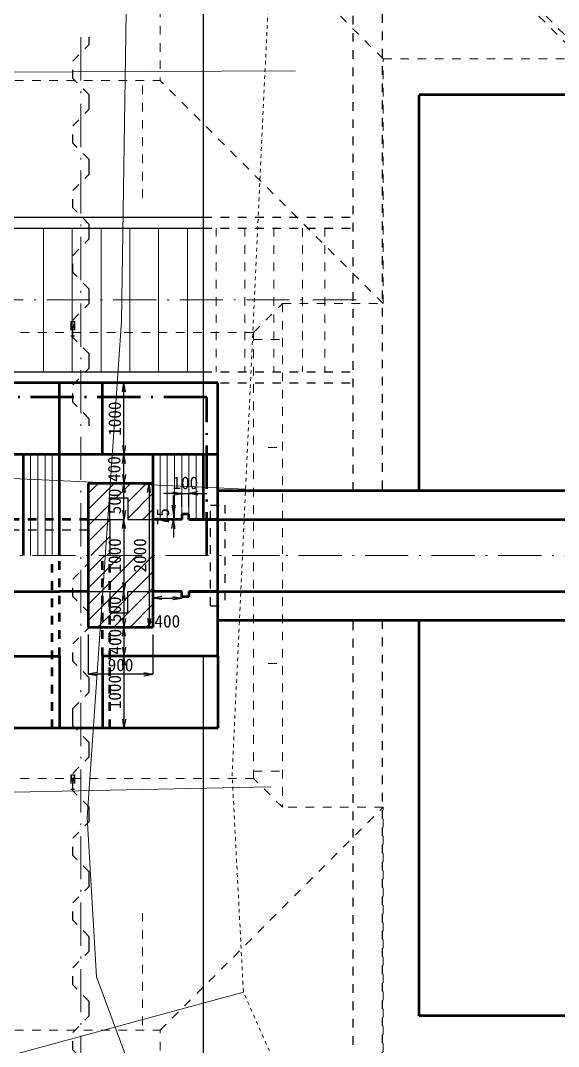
# Model space of a CAD drawing. Header units: millimetres. Extents: x 432273 to 1023813, y 170116 to 705940.
# Drawn here: x 770982 to 778460, y 398210 to 412468 of the extents above; entities that cross this region are included whole.
import ezdxf

# ---------------------------------------------------------------- set-up
doc = ezdxf.new("R2010")
doc.units = ezdxf.units.MM
doc.header["$LTSCALE"] = 100
doc.header["$PDSIZE"] = 300
for name, pattern in [('561019', [1, 0.5, -0.5]), ('56301', [0.5, 0.25, -0.25]), ('SXF_一点短鎖線', [9.25, 6, -1.5, 0.25, -1.5]), ('SXF_跳び破線', [12, 6, -6]), ('一点短鎖線', [9.25, 6, -1.5, 0.25, -1.5])]:
    doc.linetypes.add(name, pattern=pattern)
doc.layers.get('Defpoints').update_dxf_attribs({"color": 153})
for name, color, linetype, lineweight in [('D-BGD', 7, 'Continuous', 13), ('D-BMK', 2, 'SXF_一点短鎖線', 13), ('D-BYP-STR1', 2, 'Continuous', 13), ('D-BYP-STR3', 3, 'Continuous', 25), ('D-BYP-STR4', 6, 'Continuous', 25), ('D-STR', 1, 'Continuous', 50), ('開削', 5, 'Continuous', 13), ('開削（一次掘削）', 5, 'Continuous', 13)]:
    doc.layers.add(name, color=color, linetype=linetype, lineweight=lineweight)
doc.layers.add('Defpoints2', color=11, linetype='Continuous', plot=False)
doc.styles.add('MS ゴシック', font='MS Gothic.ttf')
doc.dimstyles.new('DIM-50-F', dxfattribs={"dimscale": 50, "dimtxt": 3.5, "dimasz": 2.5, "dimexe": 0, "dimexo": 2, "dimgap": 0.8, "dimtad": 1, "dimdec": 0, "dimzin": 0, "dimdsep": 46, "dimtxsty": 'MS ゴシック', "dimblk": 'OPEN', "dimcen": 0.1, "dimclrd": 256, "dimclre": 256, "dimclrt": 256, "dimaunit": 1, "dimadec": 4, "dimazin": 0, "dimtfac": 1, "dimtdec": 0, "dimtmove": 2, "dimatfit": 3, "dimldrblk": 'OPEN', "dimfxl": 1, "dimtolj": 1, "dimtzin": 0, "dimlwd": -1, "dimlwe": -1, "dimarcsym": 2})

# ---------------------------------------------------------------- blocks, each defined once
blk = doc.blocks.new('21311212131313131')
at = {"layer": 'D-BGD', "linetype": 'Continuous'}
for p, q in [((2621199.8571, -1227219.7997), (2620937.3489, -1216724.5447)), ((2631301.8617, -1226821.8142), (2630894.0811, -1216862.6524)), ((2636606.854, -1226875.2248), (2633752.1022, -1217183.4579)), ((2626511.0967, -1227168.1898), (2626765.7641, -1217299.0659))]:
    blk.add_line(p, q, dxfattribs=at)
at = {"layer": 'D-BGD', "linetype": '561019', "flags": 128}
blk.add_lwpolyline([(2441034.3739, -1231115.2852), (2441014.949, -1230194.9008), (2441009.8382, -1229935.5942), (2440973.7998, -1228187.5674), (2440932.6506, -1226180.234), (2440890.6243, -1224172.4204), (2440849.475, -1222165.087), (2440838.0365, -1221607.0466), (2465396.9227, -1220738.3151), (2502568.1938, -1220258.7543), (2502893.2618, -1220254.3025), (2505968.9706, -1220281.5844), (2533646.6748, -1220529.6704), (2555247.3327, -1219423.2209), (2574682.3776, -1218318.0141), (2575877.9982, -1218262.2975), (2607350.0318, -1216798.0533), (2630746.0107, -1217401.774), (2633752.1022, -1217183.4579), (2635812.956, -1216221.9558), (2646480.1569, -1210237.1016), (2669388.8157, -1210323.2366), (2671678.4637, -1210836.7904), (2674039.248, -1211855.5625), (2682867.6468, -1216539.2122), (2684403.4154, -1216795.1095), (2705862.1412, -1215918.7715), (2722323.8586, -1215317.7261), (2764230.8114, -1214009.3989), (2772988.6009, -1213295.0741), (2774605.8721, -1213068.8912), (2777265.5539, -1211517.479), (2787744.4804, -1204699.9318), (2789344.3566, -1203582.9766), (2800889.1227, -1201996.8461), (2810456.4508, -1200682.5578), (2827286.2582, -1199498.6722), (2831012.6992, -1199215.4427)], dxfattribs=at)
at = {"layer": 'D-BGD', "linetype": 'Continuous', "elevation": 363999.9803, "flags": 128}
blk.add_lwpolyline([(2646422.6477, -1212201.8261), (2639896.5704, -1215778.3885), (2636062.4205, -1218115.3211), (2634983.1068, -1218677.0433), (2633582.0225, -1219226.7818), (2631370.8878, -1219404.8909), (2624463.6251, -1219073.3538), (2618943.2065, -1219103.1535), (2615445.7887, -1219127.7418), (2603273.5427, -1219213.2275), (2599545.5534, -1219240.4168), (2596797.3862, -1219574.8494), (2588989.4326, -1220163.8881), (2580161.2271, -1220894.3864)], dxfattribs=at)
blk = doc.blocks.new('_Open')
at = {"color": 0, "linetype": 'ByBlock', "lineweight": -2}
for p, q in [((-1, 0.17), (0, 0)), ((-1, -0.17), (0, 0)), ((0, 0), (-1, 0))]:
    blk.add_line(p, q, dxfattribs=at)
blk = doc.blocks.new('*D37')
at = {"layer": 'Defpoints', "color": 0, "ltscale": 1500, "transparency": 16777216}
for p in [(773323, 405895), (773223, 405610), (773323, 405610)]:
    blk.add_point(p, dxfattribs=at)
at = {"layer": 'Defpoints2', "ltscale": 1500, "transparency": 16777216}
for p, q in [((773098, 405895), (772973, 405895)), ((773223, 405710), (773223, 405895)), ((773223, 405895), (773323, 405895)), ((773323, 405710), (773323, 405895)), ((773448, 405895), (773573, 405895))]:
    blk.add_line(p, q, dxfattribs=at)
at = {"layer": 'Defpoints2', "ltscale": 1500, "transparency": 16777216, "xscale": 125, "yscale": 125, "zscale": 125}
blk.add_blockref('_Open', (773223, 405895), dxfattribs=at)
at = {"layer": 'Defpoints2', "ltscale": 1500, "transparency": 16777216, "xscale": 125, "yscale": 125, "zscale": 125, "rotation": 180}
blk.add_blockref('_Open', (773323, 405895), dxfattribs=at)
at = {"layer": 'Defpoints2', "ltscale": 1500, "transparency": 16777216, "insert": (773273, 406042), "char_height": 175, "attachment_point": 5, "style": 'MS ゴシック'}
blk.add_mtext('\\A1;100', dxfattribs=at)
blk = doc.blocks.new('*D38')
at = {"layer": 'Defpoints', "color": 0, "ltscale": 1500, "transparency": 16777216}
for p in [(773109, 405535), (773223, 405610), (773223, 405535)]:
    blk.add_point(p, dxfattribs=at)
at = {"layer": 'Defpoints2', "ltscale": 1500, "transparency": 16777216}
for p, q in [((773109, 405735), (773109, 405860)), ((773123, 405610), (773109, 405610)), ((773109, 405610), (773109, 405535)), ((773123, 405535), (773109, 405535)), ((773109, 405410), (773109, 405285))]:
    blk.add_line(p, q, dxfattribs=at)
at = {"layer": 'Defpoints2', "ltscale": 1500, "transparency": 16777216, "xscale": 125, "yscale": 125, "zscale": 125}
for p, rotation in [((773109, 405610), 270), ((773109, 405535), 90)]:
    blk.add_blockref('_Open', p, dxfattribs=dict(at, rotation=rotation))
at = {"layer": 'Defpoints2', "ltscale": 1500, "transparency": 16777216, "insert": (772962, 405572), "char_height": 175, "attachment_point": 5, "rotation": 90, "style": 'MS ゴシック'}
blk.add_mtext('\\A1;75', dxfattribs=at)
blk = doc.blocks.new('*D39')
at = {"layer": 'Defpoints', "color": 0, "ltscale": 1500, "transparency": 16777216}
for p in [(771923, 405535), (771923, 404535), (772420, 404535)]:
    blk.add_point(p, dxfattribs=at)
at = {"layer": 'Defpoints2', "ltscale": 1500, "transparency": 16777216}
for p, q in [((772023, 405535), (772420, 405535)), ((772420, 405410), (772420, 404660)), ((772023, 404535), (772420, 404535))]:
    blk.add_line(p, q, dxfattribs=at)
at = {"layer": 'Defpoints2', "ltscale": 1500, "transparency": 16777216, "xscale": 125, "yscale": 125, "zscale": 125}
for p, rotation in [((772420, 405535), 90), ((772420, 404535), 270)]:
    blk.add_blockref('_Open', p, dxfattribs=dict(at, rotation=rotation))
at = {"layer": 'Defpoints2', "ltscale": 1500, "transparency": 16777216, "insert": (772293, 405035), "char_height": 175, "attachment_point": 5, "rotation": 90, "style": 'MS ゴシック'}
blk.add_mtext('\\A1;1000', dxfattribs=at)
blk = doc.blocks.new('*D40')
at = {"layer": 'Defpoints', "color": 0, "ltscale": 1500, "transparency": 16777216}
for p in [(771923, 406035), (772420, 406035), (771923, 405535)]:
    blk.add_point(p, dxfattribs=at)
at = {"layer": 'Defpoints2', "ltscale": 1500, "transparency": 16777216}
for p, q in [((772023, 406035), (772420, 406035)), ((772420, 405660), (772420, 405910)), ((772023, 405535), (772420, 405535))]:
    blk.add_line(p, q, dxfattribs=at)
at = {"layer": 'Defpoints2', "ltscale": 1500, "transparency": 16777216, "xscale": 125, "yscale": 125, "zscale": 125}
for p, rotation in [((772420, 406035), 90), ((772420, 405535), 270)]:
    blk.add_blockref('_Open', p, dxfattribs=dict(at, rotation=rotation))
at = {"layer": 'Defpoints2', "ltscale": 1500, "transparency": 16777216, "insert": (772293, 405785), "char_height": 175, "attachment_point": 5, "rotation": 90, "style": 'MS ゴシック'}
blk.add_mtext('\\A1;500', dxfattribs=at)
blk = doc.blocks.new('*D41')
at = {"layer": 'Defpoints', "color": 0, "ltscale": 1500, "transparency": 16777216}
for p in [(771923, 404535), (771923, 404035), (772420, 404035)]:
    blk.add_point(p, dxfattribs=at)
at = {"layer": 'Defpoints2', "ltscale": 1500, "transparency": 16777216}
for p, q in [((772023, 404535), (772420, 404535)), ((772420, 404410), (772420, 404160)), ((772023, 404035), (772420, 404035))]:
    blk.add_line(p, q, dxfattribs=at)
at = {"layer": 'Defpoints2', "ltscale": 1500, "transparency": 16777216, "xscale": 125, "yscale": 125, "zscale": 125}
for p, rotation in [((772420, 404535), 90), ((772420, 404035), 270)]:
    blk.add_blockref('_Open', p, dxfattribs=dict(at, rotation=rotation))
at = {"layer": 'Defpoints2', "ltscale": 1500, "transparency": 16777216, "insert": (772293, 404285), "char_height": 175, "attachment_point": 5, "rotation": 90, "style": 'MS ゴシック'}
blk.add_mtext('\\A1;500', dxfattribs=at)
blk = doc.blocks.new('*D42')
at = {"layer": 'Defpoints', "color": 0, "ltscale": 1500, "transparency": 16777216}
for p in [(771923, 404035), (772123, 403635), (772420, 403635)]:
    blk.add_point(p, dxfattribs=at)
at = {"layer": 'Defpoints2', "ltscale": 1500, "transparency": 16777216}
for p, q in [((772023, 404035), (772420, 404035)), ((772420, 403910), (772420, 403760)), ((772223, 403635), (772420, 403635))]:
    blk.add_line(p, q, dxfattribs=at)
at = {"layer": 'Defpoints2', "ltscale": 1500, "transparency": 16777216, "xscale": 125, "yscale": 125, "zscale": 125}
for p, rotation in [((772420, 404035), 90), ((772420, 403635), 270)]:
    blk.add_blockref('_Open', p, dxfattribs=dict(at, rotation=rotation))
at = {"layer": 'Defpoints2', "ltscale": 1500, "transparency": 16777216, "insert": (772298, 403835), "char_height": 175, "attachment_point": 5, "rotation": 90, "style": 'MS ゴシック'}
blk.add_mtext('\\A1;400', dxfattribs=at)
blk = doc.blocks.new('*D43')
at = {"layer": 'Defpoints', "color": 0, "ltscale": 1500, "transparency": 16777216}
for p in [(772123, 403635), (772123, 402635), (772420, 402635)]:
    blk.add_point(p, dxfattribs=at)
at = {"layer": 'Defpoints2', "ltscale": 1500, "transparency": 16777216}
for p, q in [((772223, 403635), (772420, 403635)), ((772420, 403510), (772420, 402760)), ((772223, 402635), (772420, 402635))]:
    blk.add_line(p, q, dxfattribs=at)
at = {"layer": 'Defpoints2', "ltscale": 1500, "transparency": 16777216, "xscale": 125, "yscale": 125, "zscale": 125}
for p, rotation in [((772420, 403635), 90), ((772420, 402635), 270)]:
    blk.add_blockref('_Open', p, dxfattribs=dict(at, rotation=rotation))
at = {"layer": 'Defpoints2', "ltscale": 1500, "transparency": 16777216, "insert": (772293, 403135), "char_height": 175, "attachment_point": 5, "rotation": 90, "style": 'MS ゴシック'}
blk.add_mtext('\\A1;1000', dxfattribs=at)
blk = doc.blocks.new('*D44')
at = {"layer": 'Defpoints', "color": 0, "ltscale": 1500, "transparency": 16777216}
for p in [(772123, 406435), (772420, 406435), (771923, 406035)]:
    blk.add_point(p, dxfattribs=at)
at = {"layer": 'Defpoints2', "ltscale": 1500, "transparency": 16777216}
for p, q in [((772223, 406435), (772420, 406435)), ((772420, 406160), (772420, 406310)), ((772023, 406035), (772420, 406035))]:
    blk.add_line(p, q, dxfattribs=at)
at = {"layer": 'Defpoints2', "ltscale": 1500, "transparency": 16777216, "xscale": 125, "yscale": 125, "zscale": 125}
for p, rotation in [((772420, 406435), 90), ((772420, 406035), 270)]:
    blk.add_blockref('_Open', p, dxfattribs=dict(at, rotation=rotation))
at = {"layer": 'Defpoints2', "ltscale": 1500, "transparency": 16777216, "insert": (772285, 406235), "char_height": 175, "attachment_point": 5, "rotation": 90, "style": 'MS ゴシック'}
blk.add_mtext('\\A1;400', dxfattribs=at)
blk = doc.blocks.new('*D45')
at = {"layer": 'Defpoints', "color": 0, "ltscale": 1500, "transparency": 16777216}
for p in [(772123, 407435), (772420, 407435), (772123, 406435)]:
    blk.add_point(p, dxfattribs=at)
at = {"layer": 'Defpoints2', "ltscale": 1500, "transparency": 16777216}
for p, q in [((772223, 407435), (772420, 407435)), ((772420, 406560), (772420, 407310)), ((772223, 406435), (772420, 406435))]:
    blk.add_line(p, q, dxfattribs=at)
at = {"layer": 'Defpoints2', "ltscale": 1500, "transparency": 16777216, "xscale": 125, "yscale": 125, "zscale": 125}
for p, rotation in [((772420, 407435), 90), ((772420, 406435), 270)]:
    blk.add_blockref('_Open', p, dxfattribs=dict(at, rotation=rotation))
at = {"layer": 'Defpoints2', "ltscale": 1500, "transparency": 16777216, "insert": (772293, 406935), "char_height": 175, "attachment_point": 5, "rotation": 90, "style": 'MS ゴシック'}
blk.add_mtext('\\A1;1000', dxfattribs=at)
blk = doc.blocks.new('*D36')
at = {"layer": 'Defpoints', "color": 0, "ltscale": 1500, "transparency": 16777216}
for p in [(771923, 406035), (771923, 404035), (772770, 404035)]:
    blk.add_point(p, dxfattribs=at)
at = {"layer": 'Defpoints2', "ltscale": 1500, "transparency": 16777216}
for p, q in [((772023, 406035), (772770, 406035)), ((772770, 405910), (772770, 404160)), ((772023, 404035), (772770, 404035))]:
    blk.add_line(p, q, dxfattribs=at)
at = {"layer": 'Defpoints2', "ltscale": 1500, "transparency": 16777216, "xscale": 125, "yscale": 125, "zscale": 125}
for p, rotation in [((772770, 406035), 90), ((772770, 404035), 270)]:
    blk.add_blockref('_Open', p, dxfattribs=dict(at, rotation=rotation))
at = {"layer": 'Defpoints2', "ltscale": 1500, "transparency": 16777216, "insert": (772643, 405035), "char_height": 175, "attachment_point": 5, "rotation": 90, "style": 'MS ゴシック'}
blk.add_mtext('\\A1;2000', dxfattribs=at)
blk = doc.blocks.new('*D46')
at = {"layer": 'Defpoints', "color": 0, "ltscale": 1500, "transparency": 16777216}
for p in [(771923, 404035), (772823, 404035), (771923, 403384)]:
    blk.add_point(p, dxfattribs=at)
at = {"layer": 'Defpoints2', "ltscale": 1500, "transparency": 16777216}
for p, q in [((771923, 403935), (771923, 403384)), ((772823, 403935), (772823, 403384)), ((772698, 403384), (772048, 403384))]:
    blk.add_line(p, q, dxfattribs=at)
at = {"layer": 'Defpoints2', "ltscale": 1500, "transparency": 16777216, "xscale": 125, "yscale": 125, "zscale": 125, "rotation": 180}
blk.add_blockref('_Open', (771923, 403384), dxfattribs=at)
at = {"layer": 'Defpoints2', "ltscale": 1500, "transparency": 16777216, "xscale": 125, "yscale": 125, "zscale": 125}
blk.add_blockref('_Open', (772823, 403384), dxfattribs=at)
at = {"layer": 'Defpoints2', "ltscale": 1500, "transparency": 16777216, "insert": (772373, 403511), "char_height": 175, "attachment_point": 5, "style": 'MS ゴシック'}
blk.add_mtext('\\A1;900', dxfattribs=at)
blk = doc.blocks.new('*D47')
at = {"layer": 'Defpoints', "color": 0, "ltscale": 1500, "transparency": 16777216}
for p in [(772823, 404535), (773223, 404535), (773223, 404441)]:
    blk.add_point(p, dxfattribs=at)
at = {"layer": 'Defpoints2', "ltscale": 1500, "transparency": 16777216}
for p, q in [((772823, 404435), (772823, 404441)), ((772948, 404441), (773098, 404441)), ((773223, 404435), (773223, 404441))]:
    blk.add_line(p, q, dxfattribs=at)
at = {"layer": 'Defpoints2', "ltscale": 1500, "transparency": 16777216, "xscale": 125, "yscale": 125, "zscale": 125, "rotation": 180}
blk.add_blockref('_Open', (772823, 404441), dxfattribs=at)
at = {"layer": 'Defpoints2', "ltscale": 1500, "transparency": 16777216, "xscale": 125, "yscale": 125, "zscale": 125}
blk.add_blockref('_Open', (773223, 404441), dxfattribs=at)
at = {"layer": 'Defpoints2', "ltscale": 1500, "transparency": 16777216, "insert": (773023, 404118), "char_height": 175, "attachment_point": 5, "style": 'MS ゴシック'}
blk.add_mtext('\\A1;400', dxfattribs=at)
blk = doc.blocks.new('土工1124')
at = {"layer": '開削', "linetype": 'SXF_跳び破線', "ltscale": 0.2}
for p, q in [((903037, 89803), (903037, 86403)), ((893337, 86403), (903037, 86403)), ((902791, 84774), (902791, 86403)), ((906137, 83303), (903037, 86403)), ((904337, 82903), (904737, 83303)), ((904737, 83303), (904737, 76304)), ((904737, 83303), (906137, 83303)), ((904337, 82903), (896837, 82903)), ((904337, 82903), (904337, 79803)), ((904337, 82803), (904737, 82803)), ((904537, 81303), (904737, 81303)), ((904337, 76703), (904337, 79803)), ((904337, 79803), (904737, 79803)), ((904537, 78303), (904737, 78303)), ((904337, 76803), (904737, 76803)), ((904337, 76703), (896837, 76703)), ((904737, 76304), (904337, 76703)), ((903037, 73203), (906137, 76304)), ((906137, 76304), (904737, 76304)), ((902791, 74833), (902791, 73203)), ((893337, 73203), (903037, 73203)), ((903037, 69803, -240720), (903037, 73203))]:
    blk.add_line(p, q, dxfattribs=at)
at = {"layer": '開削（一次掘削）', "linetype": 'SXF_跳び破線', "ltscale": 0.2}
for p, q in [((908996, 86703), (905866, 89833)), ((906137, 86703), (903037, 89803)), ((908896, 86703), (905866, 89733)), ((908896, 86703), (906137, 86703)), ((906137, 83303), (906137, 86703)), ((906137, 72903), (906137, 76304))]:
    blk.add_line(p, q, dxfattribs=at)

msp = doc.modelspace()

# ---------------------------------------------------------------- hatches: boundary and pattern name
at = {"layer": 'D-BYP-STR1'}
h = msp.add_hatch(dxfattribs=at)
h.set_pattern_fill('ANSI31', color=256, scale=50)
h.set_pattern_definition([(45, (74271.6, 1431780.76), (-112.253202, 112.253202), [])])
h.paths.add_polyline_path([(772222.9, 405034.8), (771922.9, 405034.8), (771922.9, 406034.8), (772822.9, 406034.8), (772822.9, 405534.8), (772472.9, 405534.8), (772472.9, 405834.8), (772222.9, 405834.8)])
h = msp.add_hatch(dxfattribs=at)
h.set_pattern_fill('ANSI31', color=256, scale=50)
h.set_pattern_definition([(45, (694537.68, 599744.59), (-112.2532, 112.2532), [])])
h.paths.add_polyline_path([(772822.9, 404034.8), (772822.9, 405034.8), (771922.9, 405034.8), (771922.9, 404034.8)])

# ---------------------------------------------------------------- linework, layer by layer
at = {"layer": 'D-BMK', "linetype": 'SXF_一点短鎖線'}
for p, q in [((771822.9, 412234.8, 354000), (771822.9, 397834.8, 354000)), ((775646.4, 408584.8, 354000), (763234.1, 408584.8, 354000)), ((810597.2, 405034.8, 354000), (729800.3, 405034.8, 354000))]:
    msp.add_line(p, q, dxfattribs=at)
at = {"layer": 'D-BYP-STR1', "ltscale": 0.2}
for p, q in [((771301.1, 409584.8, 354000), (771301.1, 407584.8, 354000)), ((771701.1, 409584.8, 354000), (771701.1, 407584.8, 354000)), ((772101.1, 409584.8, 354000), (772101.1, 407584.8, 354000)), ((772501.1, 409584.8, 354000), (772501.1, 407584.8, 354000)), ((772901.1, 409584.8, 354000), (772901.1, 407584.8, 354000)), ((773301.1, 409584.8, 354000), (773301.1, 407584.8, 354000))]:
    msp.add_line(p, q, dxfattribs=at)
at = {"layer": 'D-BYP-STR1', "linetype": 'SXF_跳び破線', "ltscale": 0.2}
for p, q in [((773701.1, 409584.8, 354000), (773701.1, 407584.8, 354000)), ((774101.1, 409584.8, 354000), (774101.1, 407584.8, 354000)), ((774501.1, 409584.8, 354000), (774501.1, 407584.8, 354000)), ((774901.1, 409584.8, 354000), (774901.1, 407584.8, 354000)), ((775212, 409584.8, 354000), (775212, 407584.8, 354000))]:
    msp.add_line(p, q, dxfattribs=at)
at = {"layer": 'D-BYP-STR1', "lineweight": 13, "ltscale": 100}
for p, q in [((771122.9, 405034.8, 354000), (771122.9, 406434.8, 354000)), ((771222.9, 405034.8, 354000), (771222.9, 406434.8, 354000)), ((771322.9, 405034.8, 354000), (771322.9, 406434.8, 354000)), ((771422.9, 405034.8, 354000), (771422.9, 406434.8, 354000)), ((772922.9, 405534.8, 354000), (772922.9, 406434.8, 354000)), ((773022.9, 405534.8, 354000), (773022.9, 406434.8, 354000)), ((773122.9, 405534.8, 354000), (773122.9, 406434.8, 354000)), ((773222.9, 405609.8, 354000), (773222.9, 406434.8, 354000)), ((773322.9, 405609.8, 354000), (773322.9, 406434.8, 354000)), ((773422.9, 405534.8, 354000), (773422.9, 406434.8, 354000))]:
    msp.add_line(p, q, dxfattribs=at)
at = {"layer": 'D-BYP-STR3', "ltscale": 0.2}
for p, q in [((773522.9, 421434.8, 354000), (773522.9, 406434.8, 354000)), ((763698.5, 409734.8, 354000), (773522.9, 409734.8, 354000)), ((764198.5, 409584.8, 354000), (773522.9, 409584.8, 354000)), ((764198.5, 407584.8, 354000), (773522.9, 407584.8, 354000)), ((763698.5, 407434.8, 354000), (773522.9, 407434.8, 354000)), ((773522.9, 403634.8, 354000), (773522.9, 388634.8, 354000))]:
    msp.add_line(p, q, dxfattribs=at)
at = {"layer": 'D-BYP-STR3', "linetype": 'SXF_跳び破線', "ltscale": 0.2}
for p, q in [((775607.2, 405934.8, 354000), (775607.2, 421434.8, 354000)), ((776007.2, 421434.8, 354000), (776007.2, 405934.8, 354000)), ((773522.9, 409734.8, 354000), (775607.2, 409734.8, 354000)), ((773522.9, 409584.8, 354000), (775607.2, 409584.8, 354000)), ((773522.9, 407584.8, 354000), (775607.2, 407584.8, 354000)), ((773522.9, 407434.8, 354000), (775607.2, 407434.8, 354000)), ((775607.2, 388634.8, 354000), (775607.2, 404134.8, 354000)), ((776007.2, 404134.8, 354000), (776007.2, 388634.8, 354000))]:
    msp.add_line(p, q, dxfattribs=at)
at = {"layer": 'D-BYP-STR4', "linetype": 'SXF_跳び破線', "ltscale": 0.2}
for p, q in [((773622.9, 404334.8, 354000), (773622.9, 405734.8, 354000)), ((773622.9, 405734.8, 354000), (773822.9, 405734.8, 354000)), ((773822.9, 405734.8, 354000), (773822.9, 404334.8, 354000)), ((771922.9, 405384.8, 354000), (767322.6, 405384.8, 354000)), ((773622.9, 404334.8, 354000), (773822.9, 404334.8, 354000))]:
    msp.add_line(p, q, dxfattribs=at)
at = {"layer": 'D-BYP-STR4', "color": 6, "ltscale": 1500}
msp.add_line((772222.9, 405534.8, 354000), (772222.9, 405034.8, 354000), dxfattribs=at)
at = {"layer": 'D-BYP-STR4', "linetype": 'SXF_跳び破線', "ltscale": 0.2}
for points in [[(771937.9, 411334.8), (771937.9, 411434.8), (771707.9, 411664.8), (771707.9, 411904.8), (771937.9, 412134.8), (771937.9, 412234.8)], [(771937.9, 410434.8), (771937.9, 410534.8), (771707.9, 410764.8), (771707.9, 411004.8), (771937.9, 411234.8), (771937.9, 411334.8)], [(771937.9, 409534.8), (771937.9, 409634.8), (771707.9, 409864.8), (771707.9, 410104.8), (771937.9, 410334.8), (771937.9, 410434.8)], [(771937.9, 408634.8), (771937.9, 408734.8), (771707.9, 408964.8), (771707.9, 409204.8), (771937.9, 409434.8), (771937.9, 409534.8)], [(771937.9, 407734.8), (771937.9, 407834.8), (771707.9, 408064.8), (771707.9, 408304.8), (771937.9, 408534.8), (771937.9, 408634.8)], [(771682.9, 408284.8), (771682.9, 408084.8)], [(771682.9, 408284.8), (771732.9, 408284.8)], [(771732.9, 408284.8), (771682.9, 408084.8)], [(771682.9, 408284.8), (771732.9, 408084.8)], [(771732.9, 408284.8), (771732.9, 408084.8)], [(771682.9, 408084.8), (771732.9, 408084.8)], [(771937.9, 406834.8), (771937.9, 406934.8), (771707.9, 407164.8), (771707.9, 407404.8), (771937.9, 407634.8), (771937.9, 407734.8)], [(771937.9, 404134.8), (771937.9, 404234.8), (771707.9, 404464.8), (771707.9, 404704.8), (771937.9, 404934.8), (771937.9, 405034.8)], [(771937.9, 403234.8), (771937.9, 403334.8), (771707.9, 403564.8), (771707.9, 403804.8), (771937.9, 404034.8), (771937.9, 404134.8)], [(771707.9, 402784.8), (771707.9, 402904.8), (771937.9, 403134.8), (771937.9, 403234.8)], [(771937.9, 402334.8), (771937.9, 402434.8), (771707.9, 402664.8), (771707.9, 402784.8)], [(771937.9, 401434.8), (771937.9, 401534.8), (771707.9, 401764.8), (771707.9, 402004.8), (771937.9, 402234.8), (771937.9, 402334.8)], [(771682.9, 401984.8), (771682.9, 401784.8)], [(771682.9, 401984.8), (771732.9, 401984.8)], [(771732.9, 401984.8), (771682.9, 401784.8)], [(771682.9, 401984.8), (771732.9, 401784.8)], [(771732.9, 401984.8), (771732.9, 401784.8)], [(771682.9, 401784.8), (771732.9, 401784.8)], [(771937.9, 400534.8), (771937.9, 400634.8), (771707.9, 400864.8), (771707.9, 401104.8), (771937.9, 401334.8), (771937.9, 401434.8)], [(771937.9, 399634.8), (771937.9, 399734.8), (771707.9, 399964.8), (771707.9, 400204.8), (771937.9, 400434.8), (771937.9, 400534.8)], [(771937.9, 398734.8), (771937.9, 398834.8), (771707.9, 399064.8), (771707.9, 399304.8), (771937.9, 399534.8), (771937.9, 399634.8)], [(771937.9, 397834.8), (771937.9, 397934.8), (771707.9, 398164.8), (771707.9, 398404.8), (771937.9, 398634.8), (771937.9, 398734.8)]]:
    msp.add_lwpolyline(points, dxfattribs=at)
at = {"layer": 'D-BYP-STR4', "color": 6, "ltscale": 1500, "elevation": 354000}
for points in [[(771922.9, 405534.8), (772222.9, 405534.8), (772222.9, 405834.8), (772472.9, 405834.8), (772472.9, 405534.8), (772822.9, 405534.8)], [(771922.9, 404534.8), (772222.9, 404534.8), (772222.9, 404234.8), (772472.9, 404234.8), (772472.9, 404534.8), (772822.9, 404534.8)]]:
    msp.add_lwpolyline(points, dxfattribs=at)
at = {"layer": 'D-STR'}
for p, q in [((779122.9, 411434.8, 354000), (776522.9, 411434.8, 354000)), ((776522.9, 405934.8, 354000), (776522.9, 411434.8, 354000)), ((773722.9, 407434.8, 354000), (766822.6, 407434.8, 354000)), ((771522.9, 405034.8, 354000), (771522.9, 407434.8, 354000)), ((772122.9, 406434.8, 354000), (772122.9, 407434.8, 354000)), ((773722.9, 406434.8, 354000), (773722.9, 407434.8, 354000)), ((771522.9, 406434.8, 354000), (766822.6, 406434.8, 354000)), ((771022.9, 405034.8, 354000), (771022.9, 406434.8, 354000)), ((773722.9, 406434.8, 354000), (771522.9, 406434.8, 354000)), ((772822.9, 406434.8, 354000), (772822.9, 404034.8, 354000)), ((773522.9, 406434.8, 354000), (773522.9, 405534.8, 354000)), ((773722.9, 403634.8, 354000), (773722.9, 406434.8, 354000)), ((772822.9, 406034.8, 354000), (771922.9, 406034.8, 354000)), ((771922.9, 406034.8, 354000), (771922.9, 404034.8, 354000)), ((773722.9, 405934.8, 354000), (779122.9, 405934.8, 354000)), ((773222.9, 405534.8, 354000), (772822.9, 405534.8, 354000)), ((773322.9, 405609.8, 354000), (773222.9, 405609.8, 354000)), ((773222.9, 405609.8, 354000), (773222.9, 405534.8, 354000)), ((773322.9, 405534.8, 354000), (773322.9, 405609.8, 354000)), ((773722.9, 405534.8, 354000), (773322.9, 405534.8, 354000)), ((773322.9, 405534.8, 354000), (779522.9, 405534.8, 354000)), ((767322.6, 404534.8, 354000), (771522.9, 404534.8, 354000)), ((771922.9, 404534.8, 354000), (771522.9, 404534.8, 354000)), ((773222.9, 404534.8, 354000), (772822.9, 404534.8, 354000)), ((773222.9, 404459.8, 354000), (773222.9, 404534.8, 354000)), ((773722.9, 404534.8, 354000), (773322.9, 404534.8, 354000)), ((773322.9, 404534.8, 354000), (773322.9, 404459.8, 354000)), ((773322.9, 404534.8, 354000), (779522.9, 404534.8, 354000)), ((773322.9, 404459.8, 354000), (773222.9, 404459.8, 354000)), ((773722.9, 404134.8, 354000), (779122.9, 404134.8, 354000)), ((776522.9, 398634.8, 354000), (776522.9, 404134.8, 354000)), ((772822.9, 404034.8, 354000), (771922.9, 404034.8, 354000)), ((766822.6, 403634.8, 354000), (771522.9, 403634.8, 354000)), ((771522.9, 403634.8, 354000), (771522.9, 402634.8, 354000)), ((772122.9, 403634.8, 354000), (772122.9, 402634.8, 354000)), ((773722.9, 403634.8, 354000), (772122.9, 403634.8, 354000)), ((773722.9, 403634.8, 354000), (773722.9, 402634.8, 354000)), ((773722.9, 402634.8, 354000), (766822.6, 402634.8, 354000)), ((779122.9, 398634.8, 354000), (776522.9, 398634.8, 354000))]:
    msp.add_line(p, q, dxfattribs=at)
at = {"layer": 'D-STR', "linetype": 'SXF_跳び破線', "ltscale": 0.2}
for p, q in [((771922.9, 405534.8, 354000), (767322.6, 405534.8, 354000)), ((771422.9, 402634.8, 354000), (771422.9, 405034.8, 354000)), ((771522.9, 403634.8, 354000), (771522.9, 405034.8, 354000)), ((772122.9, 403634.8, 354000), (772122.9, 405034.8, 354000)), ((772222.9, 402634.8, 354000), (772222.9, 405034.8, 354000))]:
    msp.add_line(p, q, dxfattribs=at)
at = {"layer": 'D-STR', "linetype": '一点短鎖線', "elevation": 354000}
msp.add_lwpolyline([(773572.9, 405034.8), (773572.9, 407234.8), (770772.9, 407234.8), (770772.9, 405034.8)], dxfattribs=at)

# ---------------------------------------------------------------- block references
at = {"layer": 'D-BGD', "linetype": '56301', "rotation": 268.807065034117}
msp.add_blockref('21311212131313131', (2045832.1, 3006806.9, 354000), dxfattribs=at)
at = {"layer": '開削'}
msp.add_blockref('土工1124', (-130114.2, 325231.6, 354000), dxfattribs=at)

# ---------------------------------------------------------------- dimensions: what is measured, and where the dimension line sits
at = {"layer": 'Defpoints2', "ltscale": 1500}
for base, p1, p2, picture, middle in [((772420.1, 407434.8, 354000), (772122.9, 406434.8, 354000), (772122.9, 407434.8, 354000), '*D45', (772292.6, 406934.8, 354000)), ((772420.1, 406034.8, 354000), (771922.9, 405534.8, 354000), (771922.9, 406034.8, 354000), '*D40', (772292.6, 405784.8, 354000)), ((772770.1, 404034.8, 354000), (771922.9, 406034.8, 354000), (771922.9, 404034.8, 354000), '*D36', (772642.6, 405034.8, 354000)), ((773109.3, 405534.8, 354000), (773222.9, 405609.8, 354000), (773222.9, 405534.8, 354000), '*D38', (772961.8, 405572.3, 354000)), ((772420.1, 404534.8, 354000), (771922.9, 405534.8, 354000), (771922.9, 404534.8, 354000), '*D39', (772292.6, 405034.8, 354000)), ((772420.1, 404034.8, 354000), (771922.9, 404534.8, 354000), (771922.9, 404034.8, 354000), '*D41', (772292.6, 404284.8, 354000)), ((772420.1, 402634.8, 354000), (772122.9, 403634.8, 354000), (772122.9, 402634.8, 354000), '*D43', (772292.6, 403134.8, 354000))]:
    dim = msp.add_linear_dim(base=base, p1=p1, p2=p2, angle=90, dimstyle='DIM-50-F', dxfattribs=at)
    dim.commit()
    dim.dimension.update_dxf_attribs({"geometry": picture, "text_midpoint": middle})
for base, p1, p2, picture, middle in [((772420.1, 406434.8, 354000), (771922.9, 406034.8, 354000), (772122.9, 406434.8, 354000), '*D44', (772285.4, 406234.8, 354000)), ((772420.1, 403634.8, 354000), (771922.9, 404034.8, 354000), (772122.9, 403634.8, 354000), '*D42', (772298.3, 403834.8, 354000))]:
    dim = msp.add_linear_dim(base=base, p1=p1, p2=p2, angle=90, dimstyle='DIM-50-F', dxfattribs=at)
    dim.commit()
    dim.dimension.update_dxf_attribs({"geometry": picture, "text_midpoint": middle, "dimtype": 160})
for base, p1, p2, picture, middle in [((773322.9, 405894.6, 354000), (773222.9, 405609.8, 354000), (773322.9, 405609.8, 354000), '*D37', (773272.9, 406042.1, 354000)), ((773222.9, 404440.9, 354000), (772822.9, 404534.8, 354000), (773222.9, 404534.8, 354000), '*D47', (773022.9, 404118.4, 354000)), ((771922.9, 403383.8, 354000), (772822.9, 404034.8, 354000), (771922.9, 404034.8, 354000), '*D46', (772372.9, 403511.3, 354000))]:
    dim = msp.add_linear_dim(base=base, p1=p1, p2=p2, dimstyle='DIM-50-F', dxfattribs=at)
    dim.commit()
    dim.dimension.update_dxf_attribs({"geometry": picture, "text_midpoint": middle})

doc.saveas('drawing.dxf')
